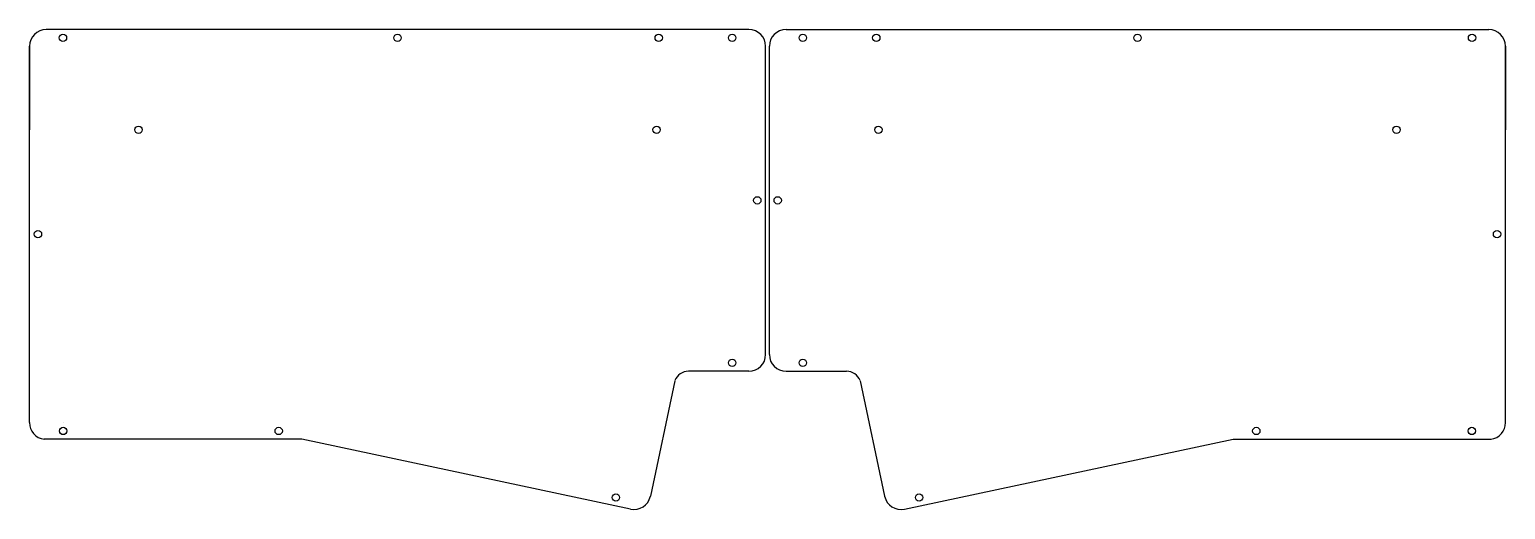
# Model space of a CAD drawing. Header units: inches. Extents: x 61 to 503, y 27 to 171.
import ezdxf

# ---------------------------------------------------------------- set-up
doc = ezdxf.new("R2010")
doc.units = ezdxf.units.IN
doc.header["$MEASUREMENT"] = 0

msp = doc.modelspace()

# ---------------------------------------------------------------- linework, layer by layer
for p, q in [((276.27, 171), (66.01, 171)), ((287.37, 171), (497.63, 171)), ((61.01, 53.34), (61.01, 166)), ((61.01, 166), (61.01, 141)), ((281.27, 73.72), (281.27, 166)), ((282.37, 73.72), (282.37, 166)), ((502.63, 53.34), (502.63, 166)), ((502.63, 166), (502.63, 141)), ((276.27, 68.72), (258.2, 68.72)), ((287.37, 68.72), (305.44, 68.72)), ((254.12, 65.89), (246.77, 31.29)), ((309.52, 65.89), (316.87, 31.29)), ((142.53, 48.34), (65.34, 48.34)), ((240.84, 27.44), (142.53, 48.34)), ((322.8, 27.44), (421.11, 48.34)), ((421.11, 48.34), (498.3, 48.34))]:
    msp.add_line(p, q)
for centre in [(71.01, 168.5), (171.14, 168.5), (249.27, 168.5), (271.27, 168.5), (292.37, 168.5), (314.37, 168.5), (392.5, 168.5), (492.63, 168.5), (93.64, 141), (248.64, 141), (315, 141), (470, 141), (278.77, 119.86), (284.87, 119.86), (63.53, 109.77), (500.11, 109.77), (271.27, 71.22), (292.37, 71.22), (71.06, 50.84), (135.57, 50.84), (428.07, 50.84), (492.58, 50.84), (236.47, 30.92), (327.17, 30.92)]:
    msp.add_circle(centre, 1.1)
for centre, radius, start, end in [((66.01, 166), 5, 90, 180), ((276.27, 166), 5, 0, 90), ((287.37, 166), 5, 90, 180), ((497.63, 166), 5, 0, 90), ((276.27, 73.72), 5, 270, 0), ((287.37, 73.72), 5, 180, 270), ((258.2, 64.37), 4.36, 90, 159.5009), ((305.44, 64.37), 4.36, 20.4991, 90), ((66.06, 53.34), 5.05, 180, 261.8629), ((66.06, 53.34), 5.05, 0, 0.0029), ((497.58, 53.34), 5.05, 179.9971, 180), ((497.58, 53.34), 5.05, 278.1371, 0), ((241.88, 32.33), 5, 258, 348), ((321.76, 32.33), 5, 192, 282)]:
    msp.add_arc(centre, radius, start, end)

doc.saveas('drawing.dxf')
